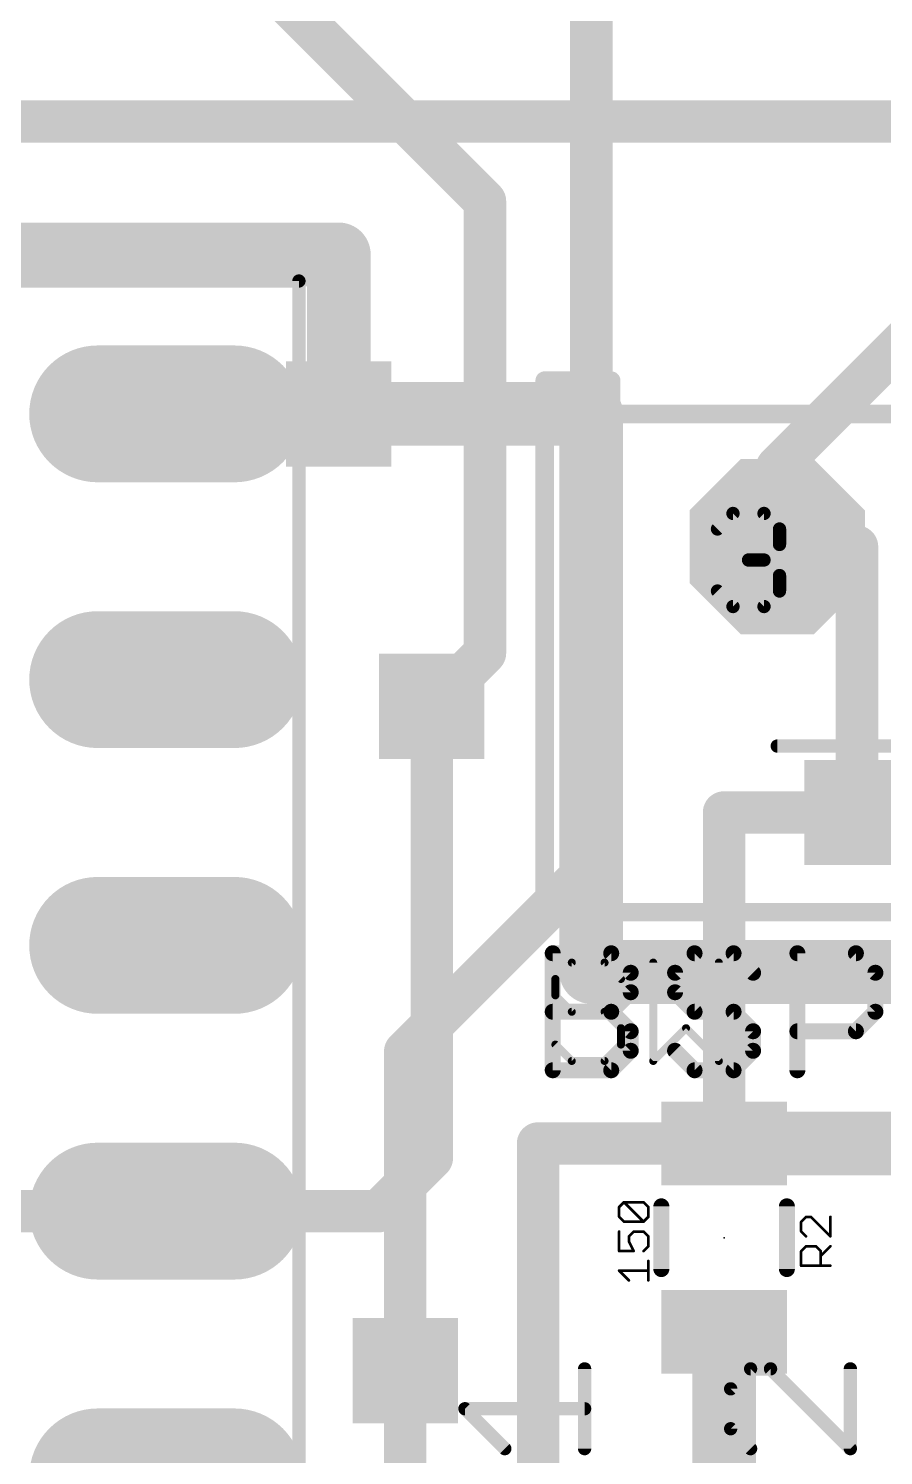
# Model space of a CAD drawing. Extents: x 0 to 107, y 0 to 139.
# Drawn here: x 63.2 to 71.37, y 92.91 to 106.55 of the extents above; entities that cross this region are included whole.
import ezdxf

# ---------------------------------------------------------------- set-up
doc = ezdxf.new("R2010")
doc.units = 0
for name, color, linetype in [('1', 14, 'CONTINUOUS'), ('16', 174, 'CONTINUOUS'), ('17', 94, 'CONTINUOUS'), ('18', 94, 'CONTINUOUS'), ('21', 250, 'CONTINUOUS'), ('23', 178, 'CONTINUOUS'), ('25', 250, 'CONTINUOUS'), ('27', 250, 'CONTINUOUS'), ('51', 250, 'CONTINUOUS')]:
    doc.layers.add(name, color=color, linetype=linetype)

# ---------------------------------------------------------------- blocks, each defined once
blk = doc.blocks.new('OCTAGONP')
at = {"const_width": 0.5}
blk.add_lwpolyline([(-0.25, -0.1036), (-0.25, 0.1036), (-0.1036, 0.25), (0.1036, 0.25), (0.25, 0.1036), (0.25, -0.1036), (0.1036, -0.25), (-0.1036, -0.25), (-0.25, -0.1036), (-0.25, 0.1036)], dxfattribs=at)
blk = doc.blocks.new('RECT')
blk.add_solid([(-0.5, -0.5), (0.5, -0.5), (-0.5, 0.5), (0.5, 0.5)])
blk = doc.blocks.new('LONGP100')
at = {"const_width": 1}
blk.add_lwpolyline([(-0.5, 0), (0.5, 0)], dxfattribs=at)
at = {"const_width": 0.5}
for points in [[(-0.5, 0.25, 1), (-0.5, -0.25)], [(0.5, -0.25, 1), (0.5, 0.25)]]:
    blk.add_lwpolyline(points, format="xyb", dxfattribs=at)
blk = doc.blocks.new('SQUAREV')
blk.add_solid([(-0.5, -0.5), (0.5, -0.5), (-0.5, 0.5), (0.5, 0.5)])

msp = doc.modelspace()

# ---------------------------------------------------------------- linework, layer by layer
at = {"layer": '1'}
for points, const_width in [([(68.58, 98.552), (68.58, 108.458)], 0.4064), ([(67.564, 104.902), (65.532, 106.934)], 0.4064), ([(67.564, 100.584), (67.564, 104.902)], 0.4064), ([(52.07, 104.394), (66.167, 104.394)], 0.6096), ([(66.167, 104.394), (66.167, 102.87)], 0.6096), ([(67.056, 100.076), (67.564, 100.584)], 0.4064), ([(71.12, 99.06), (69.85, 99.06)], 0.4064), ([(69.85, 99.06), (69.85, 95.896)], 0.4064), ([(66.802, 96.774), (68.58, 98.552)], 0.4064), ([(66.802, 93.726), (66.802, 96.774)], 0.4064), ([(72.39, 95.896), (69.85, 95.896)], 0.6096), ([(69.85, 95.896), (68.072, 95.896)], 0.4064), ([(68.072, 95.896), (68.072, 91.44)], 0.4064), ([(69.85, 94.096), (69.85, 91.728)], 0.6096)]:
    msp.add_lwpolyline(points, dxfattribs=dict(at, const_width=const_width))
for points, const_width in [([(67.6656, 104.902, 1), (67.4624, 104.902)], 0.2032), ([(67.4922, 104.8302, 1), (67.6358, 104.9738)], 0.2032), ([(66.3194, 104.394, 1), (66.0146, 104.394)], 0.3048), ([(66.167, 104.2416, 1), (66.167, 104.5464)], 0.3048), ([(66.0146, 102.87, 1), (66.3194, 102.87)], 0.3048), ([(67.4624, 100.584, 1), (67.6656, 100.584)], 0.2032), ([(67.6358, 100.5122, 1), (67.4922, 100.6558)], 0.2032), ([(66.9842, 100.1478, 1), (67.1278, 100.0042)], 0.2032), ([(69.85, 99.1616, 1), (69.85, 98.9584)], 0.2032), ([(69.9516, 99.06, 1), (69.7484, 99.06)], 0.2032), ([(71.12, 98.9584, 1), (71.12, 99.1616)], 0.2032), ([(68.6518, 98.4802, 1), (68.5082, 98.6238)], 0.2032), ([(68.4784, 98.552, 1), (68.6816, 98.552)], 0.2032), ([(66.9036, 96.774, 1), (66.7004, 96.774)], 0.2032), ([(66.7302, 96.8458, 1), (66.8738, 96.7022)], 0.2032), ([(69.85, 96.0484, 1), (69.85, 95.7436)], 0.3048), ([(68.072, 95.9976, 1), (68.072, 95.7944)], 0.2032), ([(68.1736, 95.896, 1), (67.9704, 95.896)], 0.2032), ([(69.85, 95.7944, 1), (69.85, 95.9976)], 0.2032), ([(69.7484, 95.896, 1), (69.9516, 95.896)], 0.2032), ([(70.0024, 94.096, 1), (69.6976, 94.096)], 0.3048), ([(66.7004, 93.726, 1), (66.9036, 93.726)], 0.2032)]:
    msp.add_lwpolyline(points, format="xyb", dxfattribs=dict(at, const_width=const_width))
at = {"layer": '16'}
for points, const_width in [([(61.468, 105.664), (85.852, 105.664)], 0.4064), ([(70.358, 102.362), (72.39, 104.394)], 0.4064), ([(64.516, 102.87), (66.167, 102.87)], 0.6096), ([(66.167, 102.87), (68.58, 102.87)], 0.6096), ([(68.58, 102.87), (68.58, 97.536)], 0.6096), ([(70.358, 101.6), (70.358, 102.362)], 0.4064), ([(70.358, 101.6), (71.12, 101.6)], 0.4064), ([(71.12, 101.6), (71.12, 99.06)], 0.4064), ([(67.056, 95.758), (67.056, 100.076)], 0.4064), ([(74.168, 97.536), (68.58, 97.536)], 0.6096), ([(66.548, 95.25), (67.056, 95.758)], 0.4064), ([(62.992, 95.25), (64.516, 95.25)], 0.4064), ([(64.516, 95.25), (66.548, 95.25)], 0.4064), ([(66.802, 92.71), (66.802, 93.726)], 0.4064)]:
    msp.add_lwpolyline(points, dxfattribs=dict(at, const_width=const_width))
for points, const_width in [([(64.516, 103.0224, 1), (64.516, 102.7176)], 0.3048), ([(66.167, 103.0224, 1), (66.167, 102.7176)], 0.3048), ([(66.167, 102.7176, 1), (66.167, 103.0224)], 0.3048), ([(68.7324, 102.87, 1), (68.4276, 102.87)], 0.3048), ([(68.58, 102.7176, 1), (68.58, 103.0224)], 0.3048), ([(70.4596, 102.362, 1), (70.2564, 102.362)], 0.2032), ([(70.2862, 102.4338, 1), (70.4298, 102.2902)], 0.2032), ([(70.358, 101.7016, 1), (70.358, 101.4984)], 0.2032), ([(71.2216, 101.6, 1), (71.0184, 101.6)], 0.2032), ([(71.12, 101.4984, 1), (71.12, 101.7016)], 0.2032), ([(70.2564, 101.6, 1), (70.4596, 101.6)], 0.2032), ([(67.1576, 100.076, 1), (66.9544, 100.076)], 0.2032), ([(71.0184, 99.06, 1), (71.2216, 99.06)], 0.2032), ([(68.58, 97.6884, 1), (68.58, 97.3836)], 0.3048), ([(68.4276, 97.536, 1), (68.7324, 97.536)], 0.3048), ([(67.1278, 95.6862, 1), (66.9842, 95.8298)], 0.2032), ([(66.9544, 95.758, 1), (67.1576, 95.758)], 0.2032), ([(64.516, 95.3516, 1), (64.516, 95.1484)], 0.2032), ([(64.516, 95.1484, 1), (64.516, 95.3516)], 0.2032), ([(66.4762, 95.3218, 1), (66.6198, 95.1782)], 0.2032), ([(66.548, 95.1484, 1), (66.548, 95.3516)], 0.2032), ([(66.9036, 93.726, 1), (66.7004, 93.726)], 0.2032)]:
    msp.add_lwpolyline(points, format="xyb", dxfattribs=dict(at, const_width=const_width))
at = {"layer": '21'}
for points, const_width in [([(60.706, 104.14), (65.786, 104.14)], 0.127), ([(65.786, 104.14), (65.786, 68.58)], 0.127), ([(68.7705, 103.1875), (68.1355, 103.1875)], 0.1778), ([(68.1355, 103.1875), (68.1355, 98.1075)], 0.1778), ([(68.7705, 103.1875), (68.7705, 102.87)], 0.1778), ([(77.0255, 102.87), (68.7705, 102.87)], 0.1778), ([(68.1355, 98.1075), (77.6605, 98.1075)], 0.1778), ([(69.25, 95.296), (69.25, 94.696)], 0.1524), ([(70.45, 95.296), (70.45, 94.696)], 0.1524)]:
    msp.add_lwpolyline(points, dxfattribs=dict(at, const_width=const_width))
for points, const_width in [([(65.8178, 104.14, 1), (65.7542, 104.14)], 0.0635), ([(65.786, 104.1082, 1), (65.786, 104.1718)], 0.0635), ([(68.18, 103.1875, 1), (68.0911, 103.1875)], 0.0889), ([(68.1355, 103.2319, 1), (68.1355, 103.1431)], 0.0889), ([(68.8149, 103.1875, 1), (68.7261, 103.1875)], 0.0889), ([(68.7705, 103.1431, 1), (68.7705, 103.2319)], 0.0889), ([(68.7705, 102.9145, 1), (68.7705, 102.8256)], 0.0889), ([(68.7261, 102.87, 1), (68.8149, 102.87)], 0.0889), ([(68.1355, 98.1519, 1), (68.1355, 98.0631)], 0.0889), ([(68.0911, 98.1075, 1), (68.18, 98.1075)], 0.0889), ([(69.2881, 95.296, 1), (69.2119, 95.296)], 0.0762), ([(70.4881, 95.296, 1), (70.4119, 95.296)], 0.0762), ([(69.2119, 94.696, 1), (69.2881, 94.696)], 0.0762), ([(70.4119, 94.696, 1), (70.4881, 94.696)], 0.0762)]:
    msp.add_lwpolyline(points, format="xyb", dxfattribs=dict(at, const_width=const_width))
at = {"layer": '23'}
msp.add_point((69.85, 94.996), dxfattribs=at)
at = {"layer": '25'}
for points, const_width in [([(68.2117, 96.5962), (68.2117, 97.7148)], 0.1524), ([(68.2117, 97.7148), (68.771, 97.7148)], 0.1524), ([(68.771, 97.7148), (68.9574, 97.5283)], 0.1524), ([(69.5675, 97.7148), (69.3811, 97.5283)], 0.1524), ([(69.9404, 97.7148), (69.5675, 97.7148)], 0.1524), ([(70.1268, 97.5283), (69.9404, 97.7148)], 0.1524), ([(70.5505, 96.5962), (70.5505, 97.7148)], 0.1524), ([(70.5505, 97.7148), (71.1098, 97.7148)], 0.1524), ([(71.1098, 97.7148), (71.2962, 97.5283)], 0.1524), ([(68.9574, 97.5283), (68.9574, 97.3419)], 0.1524), ([(69.3811, 97.5283), (69.3811, 97.3419)], 0.1524), ([(71.2962, 97.5283), (71.2962, 97.1555)], 0.1524), ([(68.9574, 97.3419), (68.771, 97.1555)], 0.1524), ([(69.3811, 97.3419), (69.5675, 97.1555)], 0.1524), ([(68.2117, 97.1555), (68.771, 97.1555)], 0.1524), ([(68.771, 97.1555), (68.9574, 96.9691)], 0.1524), ([(69.5675, 97.1555), (69.9404, 97.1555)], 0.1524), ([(69.9404, 97.1555), (70.1268, 96.9691)], 0.1524), ([(71.2962, 97.1555), (71.1098, 96.9691)], 0.1524), ([(68.9574, 96.9691), (68.9574, 96.7826)], 0.1524), ([(70.1268, 96.9691), (70.1268, 96.7826)], 0.1524), ([(71.1098, 96.9691), (70.5505, 96.9691)], 0.1524), ([(68.9574, 96.7826), (68.771, 96.5962)], 0.1524), ([(69.5675, 96.5962), (69.3811, 96.7826)], 0.1524), ([(70.1268, 96.7826), (69.9404, 96.5962)], 0.1524), ([(68.771, 96.5962), (68.2117, 96.5962)], 0.1524), ([(69.9404, 96.5962), (69.5675, 96.5962)], 0.1524), ([(70.633, 95.1951), (70.5864, 95.1485)], 0.0254), ([(70.6796, 95.1951), (70.633, 95.1951)], 0.0254), ([(70.866, 95.0087), (70.6796, 95.1951)], 0.0254), ([(70.866, 95.1951), (70.866, 95.0087)], 0.0254), ([(70.5864, 95.1485), (70.5864, 95.0553)], 0.0254), ([(70.5864, 95.0553), (70.633, 95.0087)], 0.0254), ([(70.5864, 94.8679), (70.633, 94.9145)], 0.0254), ([(70.633, 94.9145), (70.7262, 94.9145)], 0.0254), ([(70.7262, 94.9145), (70.7728, 94.8679)], 0.0254), ([(70.7728, 94.8213), (70.866, 94.9145)], 0.0254), ([(70.5864, 94.728), (70.5864, 94.8679)], 0.0254), ([(70.7728, 94.8679), (70.7728, 94.728)], 0.0254), ([(70.866, 94.728), (70.5864, 94.728)], 0.0254), ([(68.5165, 92.9797), (68.5165, 93.7423)], 0.127), ([(70.1032, 93.7423), (69.9125, 93.5517)], 0.127), ([(70.2939, 93.7423), (70.1032, 93.7423)], 0.127), ([(71.0565, 92.9797), (70.2939, 93.7423)], 0.127), ([(71.0565, 93.7423), (71.0565, 92.9797)], 0.127), ([(69.9125, 93.5517), (69.9125, 93.1704)], 0.127), ([(67.7538, 92.9797), (67.3725, 93.361)], 0.127), ([(67.3725, 93.361), (68.5165, 93.361)], 0.127), ([(69.9125, 93.1704), (70.1032, 92.9797)], 0.127)]:
    msp.add_lwpolyline(points, dxfattribs=dict(at, const_width=const_width))
for points, const_width in [([(68.2498, 97.7148, 1), (68.1736, 97.7148)], 0.0762), ([(68.2117, 97.7529, 1), (68.2117, 97.6767)], 0.0762), ([(68.7979, 97.7417, 1), (68.744, 97.6878)], 0.0762), ([(68.771, 97.6767, 1), (68.771, 97.7529)], 0.0762), ([(69.5675, 97.7529, 1), (69.5675, 97.6767)], 0.0762), ([(69.5945, 97.6878, 1), (69.5406, 97.7417)], 0.0762), ([(69.9673, 97.7417, 1), (69.9134, 97.6878)], 0.0762), ([(69.9404, 97.6767, 1), (69.9404, 97.7529)], 0.0762), ([(70.5886, 97.7148, 1), (70.5124, 97.7148)], 0.0762), ([(70.5505, 97.7529, 1), (70.5505, 97.6767)], 0.0762), ([(71.1367, 97.7417, 1), (71.0828, 97.6878)], 0.0762), ([(71.1098, 97.6767, 1), (71.1098, 97.7529)], 0.0762), ([(68.9955, 97.5283, 1), (68.9193, 97.5283)], 0.0762), ([(68.9305, 97.5014, 1), (68.9843, 97.5553)], 0.0762), ([(69.4192, 97.5283, 1), (69.343, 97.5283)], 0.0762), ([(69.3542, 97.5553, 1), (69.408, 97.5014)], 0.0762), ([(70.0999, 97.5014, 1), (70.1537, 97.5553)], 0.0762), ([(71.3343, 97.5283, 1), (71.2581, 97.5283)], 0.0762), ([(71.2693, 97.5014, 1), (71.3231, 97.5553)], 0.0762), ([(68.9193, 97.3419, 1), (68.9955, 97.3419)], 0.0762), ([(68.9843, 97.315, 1), (68.9305, 97.3688)], 0.0762), ([(69.343, 97.3419, 1), (69.4192, 97.3419)], 0.0762), ([(69.408, 97.3688, 1), (69.3542, 97.315)], 0.0762), ([(68.2117, 97.1936, 1), (68.2117, 97.1174)], 0.0762), ([(68.7979, 97.1824, 1), (68.744, 97.1285)], 0.0762), ([(68.744, 97.1824, 1), (68.7979, 97.1285)], 0.0762), ([(68.771, 97.1174, 1), (68.771, 97.1936)], 0.0762), ([(69.5675, 97.1936, 1), (69.5675, 97.1174)], 0.0762), ([(69.5406, 97.1285, 1), (69.5945, 97.1824)], 0.0762), ([(69.9673, 97.1824, 1), (69.9134, 97.1285)], 0.0762), ([(69.9404, 97.1174, 1), (69.9404, 97.1936)], 0.0762), ([(71.2581, 97.1555, 1), (71.3343, 97.1555)], 0.0762), ([(71.3231, 97.1285, 1), (71.2693, 97.1824)], 0.0762), ([(68.9955, 96.9691, 1), (68.9193, 96.9691)], 0.0762), ([(68.9305, 96.9421, 1), (68.9843, 96.996)], 0.0762), ([(70.1649, 96.9691, 1), (70.0887, 96.9691)], 0.0762), ([(70.0999, 96.9421, 1), (70.1537, 96.996)], 0.0762), ([(70.5505, 97.0072, 1), (70.5505, 96.931)], 0.0762), ([(71.0828, 96.996, 1), (71.1367, 96.9421)], 0.0762), ([(71.1098, 96.931, 1), (71.1098, 97.0072)], 0.0762), ([(68.9843, 96.7557, 1), (68.9305, 96.8096)], 0.0762), ([(69.408, 96.8096, 1), (69.3542, 96.7557)], 0.0762), ([(70.1537, 96.7557, 1), (70.0999, 96.8096)], 0.0762), ([(68.9193, 96.7826, 1), (68.9955, 96.7826)], 0.0762), ([(70.0887, 96.7826, 1), (70.1649, 96.7826)], 0.0762), ([(68.2117, 96.6343, 1), (68.2117, 96.5581)], 0.0762), ([(68.1736, 96.5962, 1), (68.2498, 96.5962)], 0.0762), ([(68.744, 96.6231, 1), (68.7979, 96.5693)], 0.0762), ([(68.771, 96.5581, 1), (68.771, 96.6343)], 0.0762), ([(69.5675, 96.6343, 1), (69.5675, 96.5581)], 0.0762), ([(69.5406, 96.5693, 1), (69.5945, 96.6231)], 0.0762), ([(69.9134, 96.6231, 1), (69.9673, 96.5693)], 0.0762), ([(69.9404, 96.5581, 1), (69.9404, 96.6343)], 0.0762), ([(70.5124, 96.5962, 1), (70.5886, 96.5962)], 0.0762), ([(70.633, 95.2015, 1), (70.633, 95.1888)], 0.0127), ([(70.6375, 95.1906, 1), (70.6285, 95.1996)], 0.0127), ([(70.6841, 95.1996, 1), (70.6751, 95.1906)], 0.0127), ([(70.6796, 95.1888, 1), (70.6796, 95.2015)], 0.0127), ([(70.8723, 95.1951, 1), (70.8597, 95.1951)], 0.0127), ([(70.5927, 95.1485, 1), (70.58, 95.1485)], 0.0127), ([(70.5819, 95.153, 1), (70.5909, 95.144)], 0.0127), ([(70.5909, 95.0598, 1), (70.5819, 95.0508)], 0.0127), ([(70.58, 95.0553, 1), (70.5927, 95.0553)], 0.0127), ([(70.633, 94.9208, 1), (70.633, 94.9081)], 0.0127), ([(70.6285, 95.0042, 1), (70.6375, 95.0132)], 0.0127), ([(70.6375, 94.91, 1), (70.6285, 94.919)], 0.0127), ([(70.7307, 94.919, 1), (70.7217, 94.91)], 0.0127), ([(70.7262, 94.9081, 1), (70.7262, 94.9208)], 0.0127), ([(70.8597, 95.0087, 1), (70.8723, 95.0087)], 0.0127), ([(70.8615, 95.0042, 1), (70.8705, 95.0132)], 0.0127), ([(70.8705, 94.91, 1), (70.8615, 94.919)], 0.0127), ([(70.5927, 94.8679, 1), (70.58, 94.8679)], 0.0127), ([(70.5819, 94.8724, 1), (70.5909, 94.8634)], 0.0127), ([(70.7791, 94.8679, 1), (70.7664, 94.8679)], 0.0127), ([(70.7683, 94.8257, 1), (70.7773, 94.8168)], 0.0127), ([(70.7683, 94.8634, 1), (70.7773, 94.8724)], 0.0127), ([(70.5864, 94.7344, 1), (70.5864, 94.7217)], 0.0127), ([(70.58, 94.728, 1), (70.5927, 94.728)], 0.0127), ([(70.7664, 94.728, 1), (70.7791, 94.728)], 0.0127), ([(70.866, 94.7217, 1), (70.866, 94.7344)], 0.0127), ([(68.5483, 93.7423, 1), (68.4848, 93.7423)], 0.0635), ([(70.1032, 93.7741, 1), (70.1032, 93.7106)], 0.0635), ([(70.1256, 93.7199, 1), (70.0807, 93.7648)], 0.0635), ([(70.3163, 93.7648, 1), (70.2714, 93.7199)], 0.0635), ([(70.2939, 93.7106, 1), (70.2939, 93.7741)], 0.0635), ([(71.0883, 93.7423, 1), (71.0247, 93.7423)], 0.0635), ([(69.9443, 93.5517, 1), (69.8808, 93.5517)], 0.0635), ([(69.8901, 93.5741, 1), (69.935, 93.5292)], 0.0635), ([(67.3725, 93.3928, 1), (67.3725, 93.3293)], 0.0635), ([(67.395, 93.3835, 1), (67.3501, 93.3386)], 0.0635), ([(68.5165, 93.3293, 1), (68.5165, 93.3928)], 0.0635), ([(69.8808, 93.1704, 1), (69.9443, 93.1704)], 0.0635), ([(69.935, 93.1928, 1), (69.8901, 93.1479)], 0.0635), ([(67.7314, 92.9572, 1), (67.7763, 93.0021)], 0.0635), ([(70.0807, 92.9572, 1), (70.1256, 93.0021)], 0.0635), ([(71.034, 92.9572, 1), (71.079, 93.0021)], 0.0635), ([(68.4848, 92.9797, 1), (68.5483, 92.9797)], 0.0635), ([(71.0247, 92.9797, 1), (71.0883, 92.9797)], 0.0635)]:
    msp.add_lwpolyline(points, format="xyb", dxfattribs=dict(at, const_width=const_width))
at = {"layer": '27', "const_width": 0.0254}
for points in [[(68.8465, 95.2888), (68.8931, 95.3354)], [(68.8931, 95.3354), (69.0795, 95.3354)], [(69.0795, 95.149), (68.8931, 95.3354)], [(69.0795, 95.3354), (69.1261, 95.2888)], [(68.8465, 95.1956), (68.8465, 95.2888)], [(68.8931, 95.149), (68.8465, 95.1956)], [(69.1261, 95.1956), (69.0795, 95.149)], [(69.1261, 95.2888), (69.1261, 95.1956)], [(68.8465, 95.0548), (68.8465, 94.8684)], [(69.0795, 95.149), (68.8931, 95.149)], [(68.9397, 95.0082), (68.9863, 95.0548)], [(68.9863, 95.0548), (69.0795, 95.0548)], [(69.0795, 95.0548), (69.1261, 95.0082)], [(68.9397, 94.9616), (68.9397, 95.0082)], [(68.9863, 94.8684), (68.9397, 94.9616)], [(69.1261, 94.915), (69.0795, 94.8684)], [(69.1261, 95.0082), (69.1261, 94.915)], [(68.8465, 94.8684), (68.9863, 94.8684)], [(69.1261, 94.5877), (69.1261, 94.7741)], [(68.9397, 94.5877), (68.8465, 94.6809)], [(68.8465, 94.6809), (69.1261, 94.6809)]]:
    msp.add_lwpolyline(points, dxfattribs=at)
at = {"layer": '27', "const_width": 0.0127}
for points in [[(68.8931, 95.3418, 1), (68.8931, 95.3291)], [(68.8976, 95.3399, 1), (68.8886, 95.331)], [(68.8976, 95.331, 1), (68.8886, 95.3399)], [(69.084, 95.3399, 1), (69.075, 95.331)], [(69.0795, 95.3291, 1), (69.0795, 95.3418)], [(68.8528, 95.2888, 1), (68.8401, 95.2888)], [(68.842, 95.2933, 1), (68.851, 95.2844)], [(68.851, 95.2001, 1), (68.842, 95.1911)], [(68.8401, 95.1956, 1), (68.8528, 95.1956)], [(69.1325, 95.2888, 1), (69.1198, 95.2888)], [(69.1198, 95.1956, 1), (69.1325, 95.1956)], [(69.1216, 95.2844, 1), (69.1306, 95.2933)], [(69.1306, 95.1911, 1), (69.1216, 95.2001)], [(68.8528, 95.0548, 1), (68.8401, 95.0548)], [(68.8931, 95.1554, 1), (68.8931, 95.1427)], [(68.8886, 95.1445, 1), (68.8976, 95.1535)], [(68.9863, 95.0611, 1), (68.9863, 95.0484)], [(68.9908, 95.0503, 1), (68.9818, 95.0593)], [(69.075, 95.1535, 1), (69.084, 95.1445)], [(69.084, 95.0593, 1), (69.075, 95.0503)], [(69.075, 95.1445, 1), (69.084, 95.1535)], [(69.0795, 95.1427, 1), (69.0795, 95.1554)], [(69.0795, 95.0484, 1), (69.0795, 95.0611)], [(68.946, 95.0082, 1), (68.9333, 95.0082)], [(68.9352, 95.0127, 1), (68.9442, 95.0037)], [(68.9454, 94.9644, 1), (68.934, 94.9587)], [(68.9333, 94.9616, 1), (68.946, 94.9616)], [(69.1325, 95.0082, 1), (69.1198, 95.0082)], [(69.1216, 95.0037, 1), (69.1306, 95.0127)], [(69.1306, 94.9105, 1), (69.1216, 94.9195)], [(68.8465, 94.8747, 1), (68.8465, 94.862)], [(68.8401, 94.8684, 1), (68.8528, 94.8684)], [(68.9806, 94.8655, 1), (68.992, 94.8712)], [(68.9863, 94.862, 1), (68.9863, 94.8747)], [(69.075, 94.8729, 1), (69.084, 94.8639)], [(69.1198, 94.915, 1), (69.1325, 94.915)], [(69.1325, 94.7741, 1), (69.1198, 94.7741)], [(68.851, 94.6854, 1), (68.842, 94.6764)], [(68.8465, 94.6873, 1), (68.8465, 94.6746)], [(69.1261, 94.6746, 1), (69.1261, 94.6873)], [(68.9352, 94.5832, 1), (68.9442, 94.5922)], [(69.1198, 94.5877, 1), (69.1325, 94.5877)]]:
    msp.add_lwpolyline(points, format="xyb", dxfattribs=at)
at = {"layer": '51'}
for points, const_width in [([(69.7865, 101.77), (69.9348, 101.9183)], 0.127), ([(69.9348, 101.9183), (70.2314, 101.9183)], 0.127), ([(70.2314, 101.9183), (70.3797, 101.77)], 0.127), ([(70.3797, 101.77), (70.3797, 101.6217)], 0.127), ([(70.3797, 101.6217), (70.2314, 101.4734)], 0.127), ([(70.2314, 101.4734), (70.0831, 101.4734)], 0.127), ([(70.2314, 101.4734), (70.3797, 101.3251)], 0.127), ([(70.3797, 101.3251), (70.3797, 101.1768)], 0.127), ([(69.9348, 101.0285), (69.7865, 101.1768)], 0.127), ([(70.3797, 101.1768), (70.2314, 101.0285)], 0.127), ([(70.2314, 101.0285), (69.9348, 101.0285)], 0.127), ([(75.057, 99.695), (70.358, 99.695)], 0.127), ([(68.3939, 97.6257), (68.2371, 97.4689)], 0.0762), ([(68.7074, 97.6257), (68.3939, 97.6257)], 0.0762), ([(68.8642, 97.4689), (68.7074, 97.6257)], 0.0762), ([(69.1726, 97.6257), (69.1726, 96.6851)], 0.0762), ([(69.7997, 96.6851), (69.7997, 97.6257)], 0.0762), ([(68.2371, 97.4689), (68.2371, 97.3122)], 0.0762), ([(68.2371, 97.3122), (68.3939, 97.1554)], 0.0762), ([(68.3939, 97.1554), (68.7074, 97.1554)], 0.0762), ([(68.7074, 97.1554), (68.8642, 96.9986)], 0.0762), ([(68.8642, 96.9986), (68.8642, 96.8419)], 0.0762), ([(69.1726, 96.6851), (69.4862, 96.9986)], 0.0762), ([(69.4862, 96.9986), (69.7997, 96.6851)], 0.0762), ([(68.3939, 96.6851), (68.2371, 96.8419)], 0.0762), ([(68.8642, 96.8419), (68.7074, 96.6851)], 0.0762), ([(68.7074, 96.6851), (68.3939, 96.6851)], 0.0762)]:
    msp.add_lwpolyline(points, dxfattribs=dict(at, const_width=const_width))
for points, const_width in [([(69.9348, 101.95, 1), (69.9348, 101.8865)], 0.0635), ([(69.9572, 101.8958, 1), (69.9123, 101.9407)], 0.0635), ([(70.2538, 101.9407, 1), (70.2089, 101.8958)], 0.0635), ([(70.2314, 101.8865, 1), (70.2314, 101.95)], 0.0635), ([(69.764, 101.7924, 1), (69.809, 101.7475)], 0.0635), ([(70.4114, 101.77, 1), (70.3479, 101.77)], 0.0635), ([(70.3572, 101.7475, 1), (70.4021, 101.7924)], 0.0635), ([(70.3479, 101.6217, 1), (70.4114, 101.6217)], 0.0635), ([(70.4021, 101.5992, 1), (70.3572, 101.6441)], 0.0635), ([(70.0831, 101.5051, 1), (70.0831, 101.4416)], 0.0635), ([(70.2538, 101.4958, 1), (70.2089, 101.4509)], 0.0635), ([(70.2089, 101.4958, 1), (70.2538, 101.4509)], 0.0635), ([(70.2314, 101.4416, 1), (70.2314, 101.5051)], 0.0635), ([(70.4114, 101.3251, 1), (70.3479, 101.3251)], 0.0635), ([(70.3572, 101.3026, 1), (70.4021, 101.3475)], 0.0635), ([(69.809, 101.1992, 1), (69.764, 101.1543)], 0.0635), ([(70.3479, 101.1768, 1), (70.4114, 101.1768)], 0.0635), ([(70.4021, 101.1543, 1), (70.3572, 101.1992)], 0.0635), ([(69.9348, 101.0603, 1), (69.9348, 100.9968)], 0.0635), ([(69.9123, 101.006, 1), (69.9572, 101.051)], 0.0635), ([(70.2089, 101.051, 1), (70.2538, 101.006)], 0.0635), ([(70.2314, 100.9968, 1), (70.2314, 101.0603)], 0.0635), ([(70.358, 99.7268, 1), (70.358, 99.6633)], 0.0635), ([(68.3939, 97.6448, 1), (68.3939, 97.6067)], 0.0381), ([(68.4073, 97.6122, 1), (68.3804, 97.6392)], 0.0381), ([(68.7209, 97.6392, 1), (68.6939, 97.6122)], 0.0381), ([(68.7074, 97.6067, 1), (68.7074, 97.6448)], 0.0381), ([(69.1917, 97.6257, 1), (69.1536, 97.6257)], 0.0381), ([(69.8187, 97.6257, 1), (69.7806, 97.6257)], 0.0381), ([(68.2561, 97.4689, 1), (68.2181, 97.4689)], 0.0381), ([(68.2236, 97.4824, 1), (68.2506, 97.4555)], 0.0381), ([(68.8507, 97.4555, 1), (68.8776, 97.4824)], 0.0381), ([(68.2506, 97.3256, 1), (68.2236, 97.2987)], 0.0381), ([(68.2181, 97.3122, 1), (68.2561, 97.3122)], 0.0381), ([(68.3939, 97.1744, 1), (68.3939, 97.1364)], 0.0381), ([(68.3804, 97.1419, 1), (68.4073, 97.1689)], 0.0381), ([(68.7209, 97.1689, 1), (68.6939, 97.1419)], 0.0381), ([(68.7074, 97.1364, 1), (68.7074, 97.1744)], 0.0381), ([(68.8832, 96.9986, 1), (68.8451, 96.9986)], 0.0381), ([(68.8507, 96.9852, 1), (68.8776, 97.0121)], 0.0381), ([(69.4996, 97.0121, 1), (69.4727, 96.9852)], 0.0381), ([(69.4996, 96.9852, 1), (69.4727, 97.0121)], 0.0381), ([(68.2506, 96.8553, 1), (68.2236, 96.8284)], 0.0381), ([(68.8451, 96.8419, 1), (68.8832, 96.8419)], 0.0381), ([(68.8776, 96.8284, 1), (68.8507, 96.8553)], 0.0381), ([(68.3939, 96.7041, 1), (68.3939, 96.6661)], 0.0381), ([(68.3804, 96.6716, 1), (68.4073, 96.6986)], 0.0381), ([(68.6939, 96.6986, 1), (68.7209, 96.6716)], 0.0381), ([(68.7074, 96.6661, 1), (68.7074, 96.7041)], 0.0381), ([(69.1591, 96.6986, 1), (69.1861, 96.6716)], 0.0381), ([(69.1536, 96.6851, 1), (69.1917, 96.6851)], 0.0381), ([(69.7806, 96.6851, 1), (69.8187, 96.6851)], 0.0381), ([(69.7862, 96.6716, 1), (69.8132, 96.6986)], 0.0381)]:
    msp.add_lwpolyline(points, format="xyb", dxfattribs=dict(at, const_width=const_width))

# ---------------------------------------------------------------- block references
at = {"layer": '1', "xscale": 0.8, "yscale": 1.2, "rotation": 270}
for p in [(69.85, 95.896), (69.85, 94.096)]:
    msp.add_blockref('RECT', p, dxfattribs=at)
at = {"layer": '17'}
for name, p, xscale, yscale in [('LONGP100', (64.516, 102.87), 1.308, 1.308), ('LONGP100', (64.516, 102.87), 1.308, 1.308), ('OCTAGONP', (70.358, 101.6), 1.6764, 1.6764), ('OCTAGONP', (70.358, 101.6), 1.6764, 1.6764), ('LONGP100', (64.516, 100.33), 1.308, 1.308), ('LONGP100', (64.516, 100.33), 1.308, 1.308), ('LONGP100', (64.516, 97.79), 1.308, 1.308), ('LONGP100', (64.516, 97.79), 1.308, 1.308), ('LONGP100', (64.516, 95.25), 1.308, 1.308), ('LONGP100', (64.516, 95.25), 1.308, 1.308), ('LONGP100', (64.516, 92.71), 1.308, 1.308), ('LONGP100', (64.516, 92.71), 1.308, 1.308)]:
    msp.add_blockref(name, p, dxfattribs=dict(at, xscale=xscale, yscale=yscale))
at = {"layer": '18', "xscale": 1.0064, "yscale": 1.0064}
for p in [(66.167, 102.87), (66.167, 102.87), (67.056, 100.076), (67.056, 100.076), (71.12, 99.06), (71.12, 99.06), (66.802, 93.726), (66.802, 93.726)]:
    msp.add_blockref('SQUAREV', p, dxfattribs=at)

doc.saveas('drawing.dxf')
